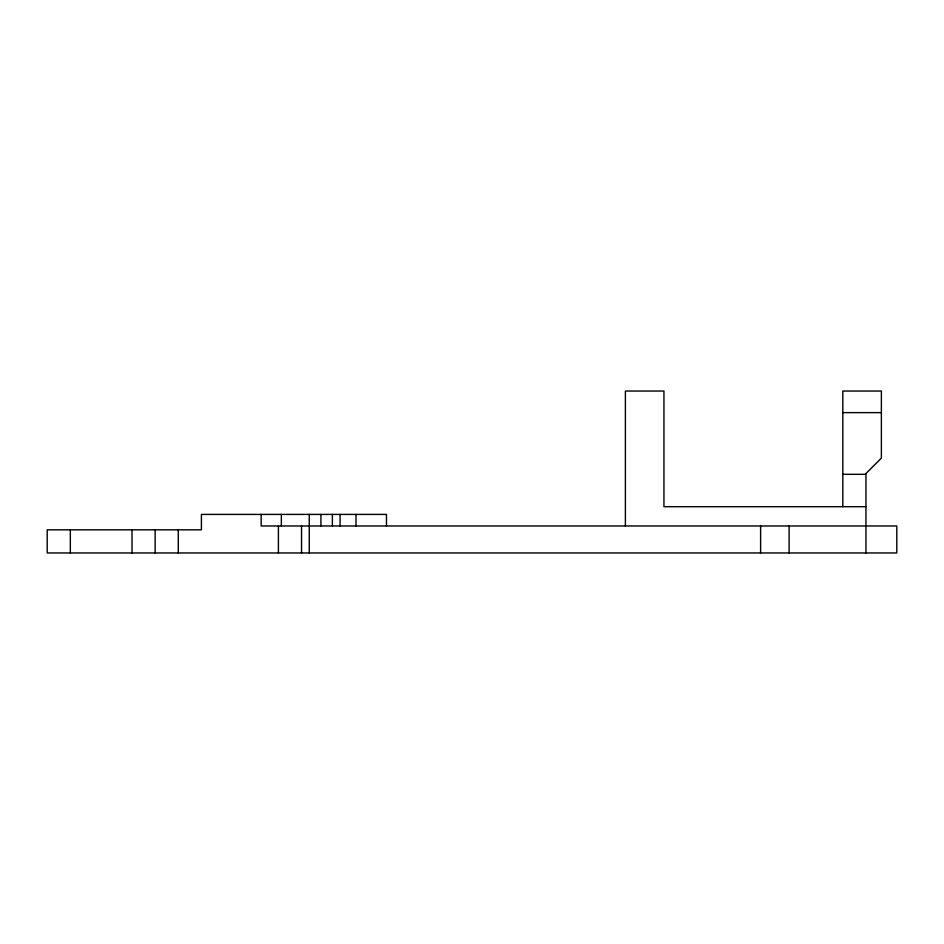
<?xml version="1.0" encoding="UTF-8"?>
<svg xmlns="http://www.w3.org/2000/svg" width="944" height="944" viewBox="0 0 944 944"><rect width="100%" height="100%" fill="white"/><g stroke="black" fill="none" stroke-linecap="round" stroke-linejoin="round"><path stroke-width="1.42" d="M865.188 474.313L881.377 458.123L881.377 391.04L842.827 391.04L842.827 506.692M842.827 412.622L881.377 412.622M842.827 474.313L865.955 474.313L865.955 552.96M865.955 506.692L663.939 506.692L663.939 391.04L625.388 391.04L625.388 525.973M789.113 525.973L789.113 552.96M760.616 525.973L760.616 552.96M386.462 525.973L386.462 514.409L201.414 514.409L201.414 529.832L47.2 529.832L47.2 552.96L896.8 552.96L896.8 525.973L261.169 525.973L261.169 514.409M355.982 514.409L355.982 525.973M340.088 514.409L340.088 525.973M332.382 514.409L332.382 525.832M320.925 514.409L320.925 525.832M309.254 514.409L309.254 552.96M301.537 525.973L301.537 552.96M281.347 514.409L281.347 525.973M278.409 525.973L278.409 552.96M178.286 529.832L178.286 552.96M155.146 529.832L155.146 552.96M132.018 529.832L132.018 552.96M70.328 529.832L70.328 552.96"/></g></svg>
